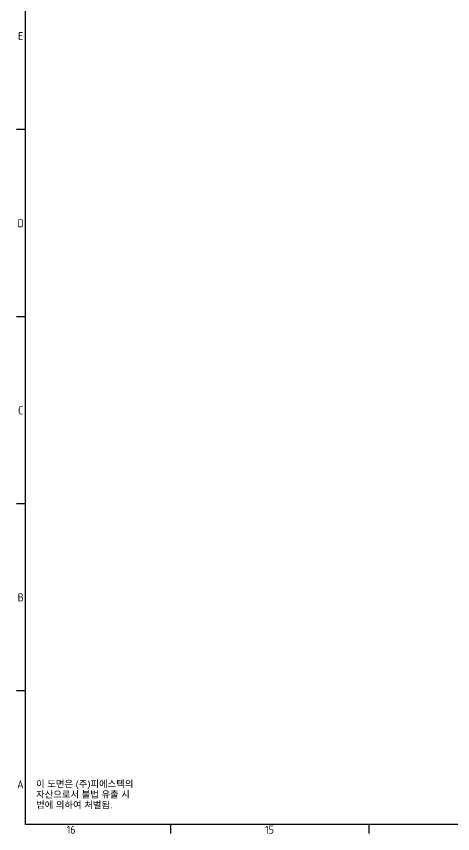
# Model space of a CAD drawing. Header units: millimetres. Extents: x 0 to 3567, y 0 to 2523.
# Drawn here: x 50 to 540, y 50 to 968 of the extents above; entities that cross this region are included whole.
import ezdxf

# ---------------------------------------------------------------- set-up
doc = ezdxf.new("R2010")
doc.units = ezdxf.units.MM
doc.header["$LTSCALE"] = 3
doc.layers.get('0').update_dxf_attribs({"color": 3, "lineweight": 25, "true_color": 0x00ff00})
doc.layers.add('경계(ISO)', color=7, linetype='Continuous', lineweight=25)
doc.layers.add('기호(ISO)', color=5, linetype='Continuous', lineweight=25, true_color=0x0000ff)
doc.styles.add('문자 텍스트_PSTEK_POSCO', font='isocp.shx')

# ---------------------------------------------------------------- blocks, each defined once
blk = doc.blocks.new('경계 Default Border')
at = {"layer": '경계(ISO)'}
for p, q in [((20, 280.33), (16.6, 280.33)), ((20, 210.25), (16.6, 210.25)), ((20, 140.17), (16.6, 140.17)), ((20, 70.08), (16.6, 70.08)), ((74.31, 20), (74.31, 16.6)), ((148.63, 20), (148.63, 16.6))]:
    blk.add_line(p, q, dxfattribs=at)
at = {"layer": '경계(ISO)', "flags": 128}
blk.add_lwpolyline([(20, 20), (20, 821), (1169, 821), (1169, 20), (20, 20)], dxfattribs=at)
at = {"layer": '경계(ISO)', "color": 2, "true_color": 0xffff00, "char_height": 3, "attachment_point": 7, "style": '문자 텍스트_PSTEK_POSCO'}
for s, insert in [('E', (17.24, 313.85)), ('D', (17.08, 243.76)), ('C', (17.24, 173.68)), ('B', (17.08, 103.6)), ('A', (16.91, 33.53)), ('16', (35.47, 16.57)), ('15', (109.79, 16.57))]:
    blk.add_mtext(s, dxfattribs=dict(at, insert=insert))

msp = doc.modelspace()

# ---------------------------------------------------------------- block references
at = {"xscale": 3, "yscale": 3, "zscale": 3}
msp.add_blockref('경계 Default Border', (0, 0), dxfattribs=at)

# ---------------------------------------------------------------- texts
at = {"layer": '기호(ISO)', "color": 2, "true_color": 0xffff00, "insert": (71.9874, 93.4393), "char_height": 7.5, "width": 117.918311, "attachment_point": 4, "line_spacing_factor": 0.944221, "style": '문자 텍스트_PSTEK_POSCO'}
msp.add_mtext('{\\fArial|b0|i0;\\H7.5000;이 도면은 (주)피에스텍의\\P자산으로서 불법 유출 시 \\P법에 의하여 처벌됨.}', dxfattribs=at)

doc.saveas('drawing.dxf')
